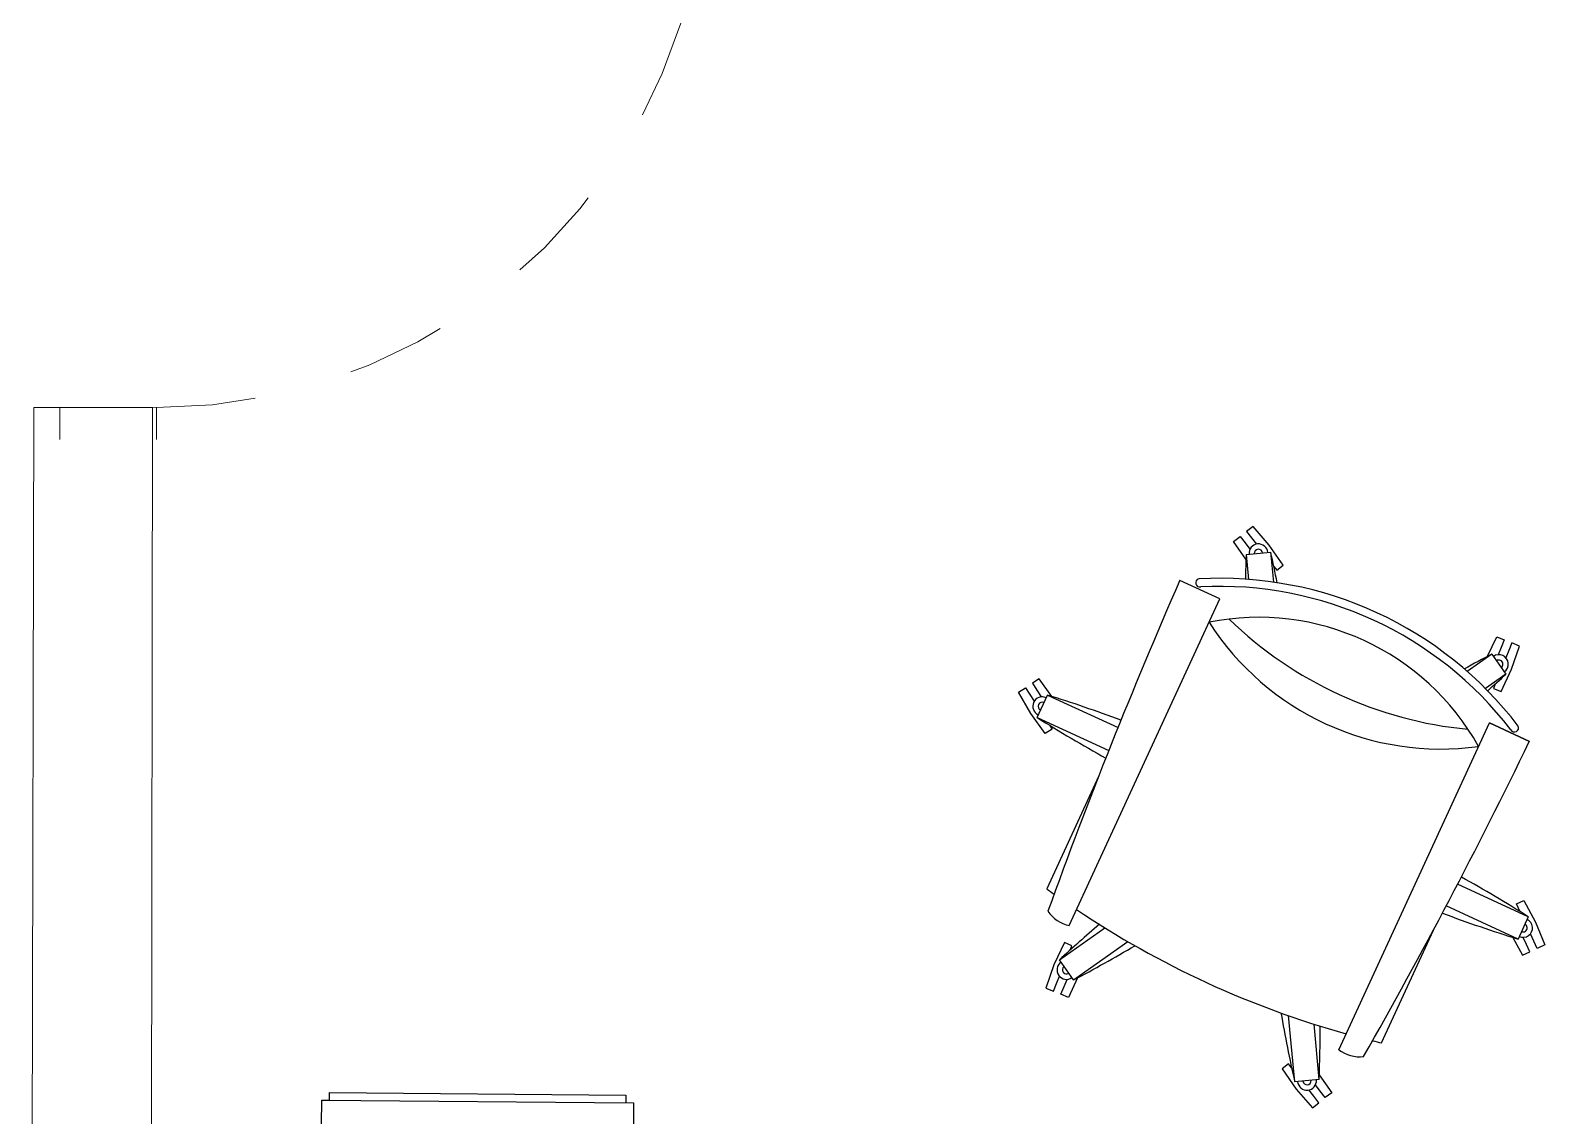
# Model space of a CAD drawing. Header units: inches. Extents: x 164.3 to 247.9, y 15.6 to 56.7.
# Drawn here: x 215.034 to 216.558, y 27.011 to 28.103 of the extents above; entities that cross this region are included whole.
import ezdxf

# ---------------------------------------------------------------- set-up
doc = ezdxf.new("R2010")
doc.units = ezdxf.units.IN
doc.header["$MEASUREMENT"] = 0
doc.linetypes.add('DASHED', pattern=[0.75, 0.5, -0.25])
doc.layers.get('0').update_dxf_attribs({"lineweight": 0})
doc.layers.add('7', color=4, linetype='Continuous', lineweight=5)
doc.layers.add('WALL 1 100', color=250, linetype='Continuous', lineweight=9)
doc.layers.add('DOOR WINDOW 1 100', color=7, linetype='Continuous', lineweight=5, true_color=0x666666)

msp = doc.modelspace()

# ---------------------------------------------------------------- linework, layer by layer
at = {"color": 7, "linetype": 'ByBlock', "lineweight": -2}
for p, q in [((216.2643, 27.6035), (216.2578, 27.5984)), ((216.2804, 27.5847), (216.2643, 27.6035)), ((216.2447, 27.5883), (216.2513, 27.5934)), ((216.2572, 27.5705), (216.2447, 27.5883)), ((216.2513, 27.5934), (216.2563, 27.5869)), ((216.2563, 27.5869), (216.2612, 27.5806)), ((216.2578, 27.5984), (216.2628, 27.5919)), ((216.2628, 27.5919), (216.2677, 27.5857)), ((216.2574, 27.5753), (216.282, 27.5775)), ((216.2574, 27.5753), (216.2597, 27.5502)), ((216.2946, 27.5645), (216.2804, 27.5847)), ((216.282, 27.5775), (216.2848, 27.5475)), ((216.2851, 27.5632), (216.2881, 27.5594)), ((216.2881, 27.5594), (216.2946, 27.5645)), ((216.2309, 27.5307), (216.1907, 27.5492)), ((216.0794, 27.2018), (216.2309, 27.5307)), ((216.5004, 27.4728), (216.5096, 27.4924)), ((216.5096, 27.4924), (216.5172, 27.4893)), ((216.5141, 27.4817), (216.5111, 27.4743)), ((216.5172, 27.4893), (216.5141, 27.4817)), ((216.5248, 27.4862), (216.5217, 27.4786)), ((216.5243, 27.4598), (216.5325, 27.4831)), ((216.5325, 27.4831), (216.5248, 27.4862)), ((216.5046, 27.475), (216.4799, 27.4575)), ((216.5046, 27.475), (216.5188, 27.4548)), ((216.5217, 27.4786), (216.5187, 27.4712)), ((216.0492, 27.45), (216.0422, 27.4456)), ((216.0618, 27.4324), (216.0492, 27.45)), ((216.5188, 27.4548), (216.4983, 27.4403)), ((216.5139, 27.4373), (216.5243, 27.4598)), ((216.0283, 27.4367), (216.0353, 27.4411)), ((216.0406, 27.4152), (216.0283, 27.4367)), ((216.0353, 27.4411), (216.0397, 27.4342)), ((216.0422, 27.4456), (216.0467, 27.4386)), ((216.0467, 27.4386), (216.051, 27.4319)), ((216.508, 27.4449), (216.5062, 27.4404)), ((216.5062, 27.4404), (216.5139, 27.4373)), ((216.0397, 27.4342), (216.044, 27.4275)), ((216.0469, 27.4113), (216.0573, 27.4338)), ((216.0573, 27.4338), (216.1284, 27.401)), ((216.055, 27.3951), (216.0406, 27.4152)), ((216.0469, 27.4113), (216.1192, 27.378)), ((216.3506, 27.0768), (216.5022, 27.4057)), ((216.5022, 27.4057), (216.5424, 27.3872)), ((216.5424, 27.3872), (216.5022, 27.4057)), ((216.062, 27.3995), (216.055, 27.3951)), ((216.0593, 27.4036), (216.062, 27.3995)), ((216.1091, 27.3525), (216.0568, 27.2389)), ((216.5413, 27.2107), (216.4702, 27.2435)), ((216.531, 27.1883), (216.4587, 27.2216)), ((216.5294, 27.2236), (216.5368, 27.2271)), ((216.5329, 27.2162), (216.5294, 27.2236)), ((216.5368, 27.2271), (216.5484, 27.2053)), ((216.5413, 27.2107), (216.531, 27.1883)), ((216.533, 27.2159), (216.5329, 27.2162)), ((216.0694, 27.1673), (216.1151, 27.1996)), ((216.3935, 27.0838), (216.4458, 27.1973)), ((216.5469, 27.1863), (216.5435, 27.1935)), ((216.5484, 27.2053), (216.5578, 27.1824)), ((216.0744, 27.1847), (216.0639, 27.1623)), ((216.082, 27.1816), (216.0744, 27.1847)), ((216.0802, 27.1772), (216.082, 27.1816)), ((216.0837, 27.1471), (216.1383, 27.1857)), ((216.5259, 27.1899), (216.5355, 27.1719)), ((216.5355, 27.1719), (216.5429, 27.1754)), ((216.5394, 27.1828), (216.536, 27.19)), ((216.5429, 27.1754), (216.5394, 27.1828)), ((216.5504, 27.1789), (216.5469, 27.1863)), ((216.5578, 27.1824), (216.5504, 27.1789)), ((216.0639, 27.1623), (216.0558, 27.1389)), ((216.0837, 27.1471), (216.0694, 27.1673)), ((216.0665, 27.1435), (216.0695, 27.1508)), ((216.0741, 27.1404), (216.0771, 27.1477)), ((216.0878, 27.1493), (216.0787, 27.1296)), ((216.0558, 27.1389), (216.0634, 27.1358)), ((216.0634, 27.1358), (216.0665, 27.1435)), ((216.071, 27.1327), (216.0741, 27.1404)), ((216.0787, 27.1296), (216.071, 27.1327)), ((216.3062, 27.0445), (216.3001, 27.1112)), ((216.3309, 27.0468), (216.3257, 27.1026)), ((216.3001, 27.0627), (216.2936, 27.0576)), ((216.2936, 27.0576), (216.3078, 27.0373)), ((216.3031, 27.0588), (216.3001, 27.0627)), ((216.3309, 27.0468), (216.3062, 27.0445)), ((216.3319, 27.0352), (216.327, 27.0415)), ((216.331, 27.0515), (216.3435, 27.0337)), ((215.3237, 26.6337), (215.327, 27.026)), ((215.327, 27.026), (215.3348, 27.026)), ((215.327, 27.026), (215.6409, 27.0234)), ((215.3348, 27.026), (215.3349, 27.0338)), ((215.3349, 27.0338), (215.6331, 27.0313)), ((215.6331, 27.0313), (215.633, 27.0235)), ((215.6409, 27.0234), (215.6403, 26.9528)), ((216.3078, 27.0373), (216.324, 27.0186)), ((216.3254, 27.0301), (216.3205, 27.0364)), ((216.324, 27.0186), (216.3305, 27.0236)), ((216.3305, 27.0236), (216.3254, 27.0301)), ((216.337, 27.0287), (216.3319, 27.0352)), ((216.3435, 27.0337), (216.337, 27.0287))]:
    msp.add_line(p, q, dxfattribs=at)
for centre, radius, start, end in [((217.7321, 27.519), 1.4758, 177.8139, 178.777), ((216.2697, 27.5764), 0.00947, 5.2616, 185.2616), ((216.2697, 27.5764), 0.00412, 5.2616, 185.2616), ((214.8424, 27.2528), 1.4758, 11.4935, 12.7094), ((221.071, 25.4103), 5.3285, 156.3334, 160.1876), ((216.2107, 27.5467), 0.00418, 103.9507, 282.3345), ((216.2308, 27.1735), 0.3778, 37.3303, 93.193), ((216.2308, 27.1735), 0.3696, 37.5544, 92.9688), ((216.2697, 27.258), 0.254, 29.2528, 101.2705), ((216.4533, 27.6565), 0.277, 212.6438, 277.8794), ((216.518, 27.797), 0.3993, 225.9005, 264.6228), ((217.1932, 26.1697), 1.4758, 117.8139, 119.0298), ((216.5117, 27.4649), 0.00947, 305.2616, 125.2616), ((216.5117, 27.4649), 0.00412, 305.2616, 125.2616), ((215.5178, 28.5392), 1.4758, 311.7463, 312.7094), ((216.0521, 27.4225), 0.00947, 65.2616, 245.2616), ((216.0521, 27.4225), 0.00412, 65.2616, 245.2616), ((215.6186, 26.0247), 1.4758, 69.6686, 72.7094), ((216.833, 28.6603), 1.4758, 237.8139, 240.9366), ((216.5274, 27.4008), 0.00418, 208.1888, 26.5726), ((211.7454, 29.7071), 5.3285, 330.3357, 334.1899), ((216.6108, 27.9984), 0.9401, 233.8876, 234.4443), ((215.7552, 25.9617), 1.4758, 57.8139, 60.8546), ((216.087, 27.2362), 0.0352, 214.2572, 257.4234), ((216.6108, 27.9984), 0.9401, 236.1214, 254.4019), ((216.9696, 28.5974), 1.4758, 249.5867, 252.7094), ((216.5361, 27.1995), 0.00947, 245.2616, 65.2616), ((217.0704, 26.0829), 1.4758, 130.6186, 132.7094), ((216.5361, 27.1995), 0.00412, 245.2616, 65.2616), ((215.3951, 28.4524), 1.4758, 297.8139, 300.5613), ((216.0765, 27.1572), 0.00947, 125.2616, 305.2616), ((216.0765, 27.1572), 0.00412, 125.2616, 305.2616), ((217.7459, 27.3692), 1.4758, 189.962, 192.7094), ((214.8561, 27.1031), 1.4758, 357.8139, 359.9047), ((216.6108, 27.9984), 0.9401, 256.079, 256.6357), ((216.3718, 27.105), 0.0352, 233.0999, 276.2661), ((216.3186, 27.0457), 0.00947, 185.2616, 5.2616), ((216.3186, 27.0457), 0.00412, 185.2616, 5.2616)]:
    msp.add_arc(centre, radius, start, end, dxfattribs=at)
at = {"layer": '7', "color": 8, "linetype": 'DASHED', "ltscale": 0.2}
msp.add_arc((215.1619, 28.2749), 0.5517, 269.8762, 359.8762, dxfattribs=at)
at = {"layer": 'DOOR WINDOW 1 100'}
for p, q in [((215.0633, 27.691), (215.0634, 27.7235)), ((215.0634, 27.7235), (215.1607, 27.7232)), ((215.1606, 27.6908), (215.1607, 27.7232))]:
    msp.add_line(p, q, dxfattribs=at)
at = {"layer": 'WALL 1 100', "color": 0}
for p, q in [((215.0374, 27.7232), (215.0337, 26.2052)), ((215.0374, 27.7232), (215.1568, 27.7232)), ((215.1568, 27.7232), (215.1546, 26.2038))]:
    msp.add_line(p, q, dxfattribs=at)

doc.saveas('drawing.dxf')
